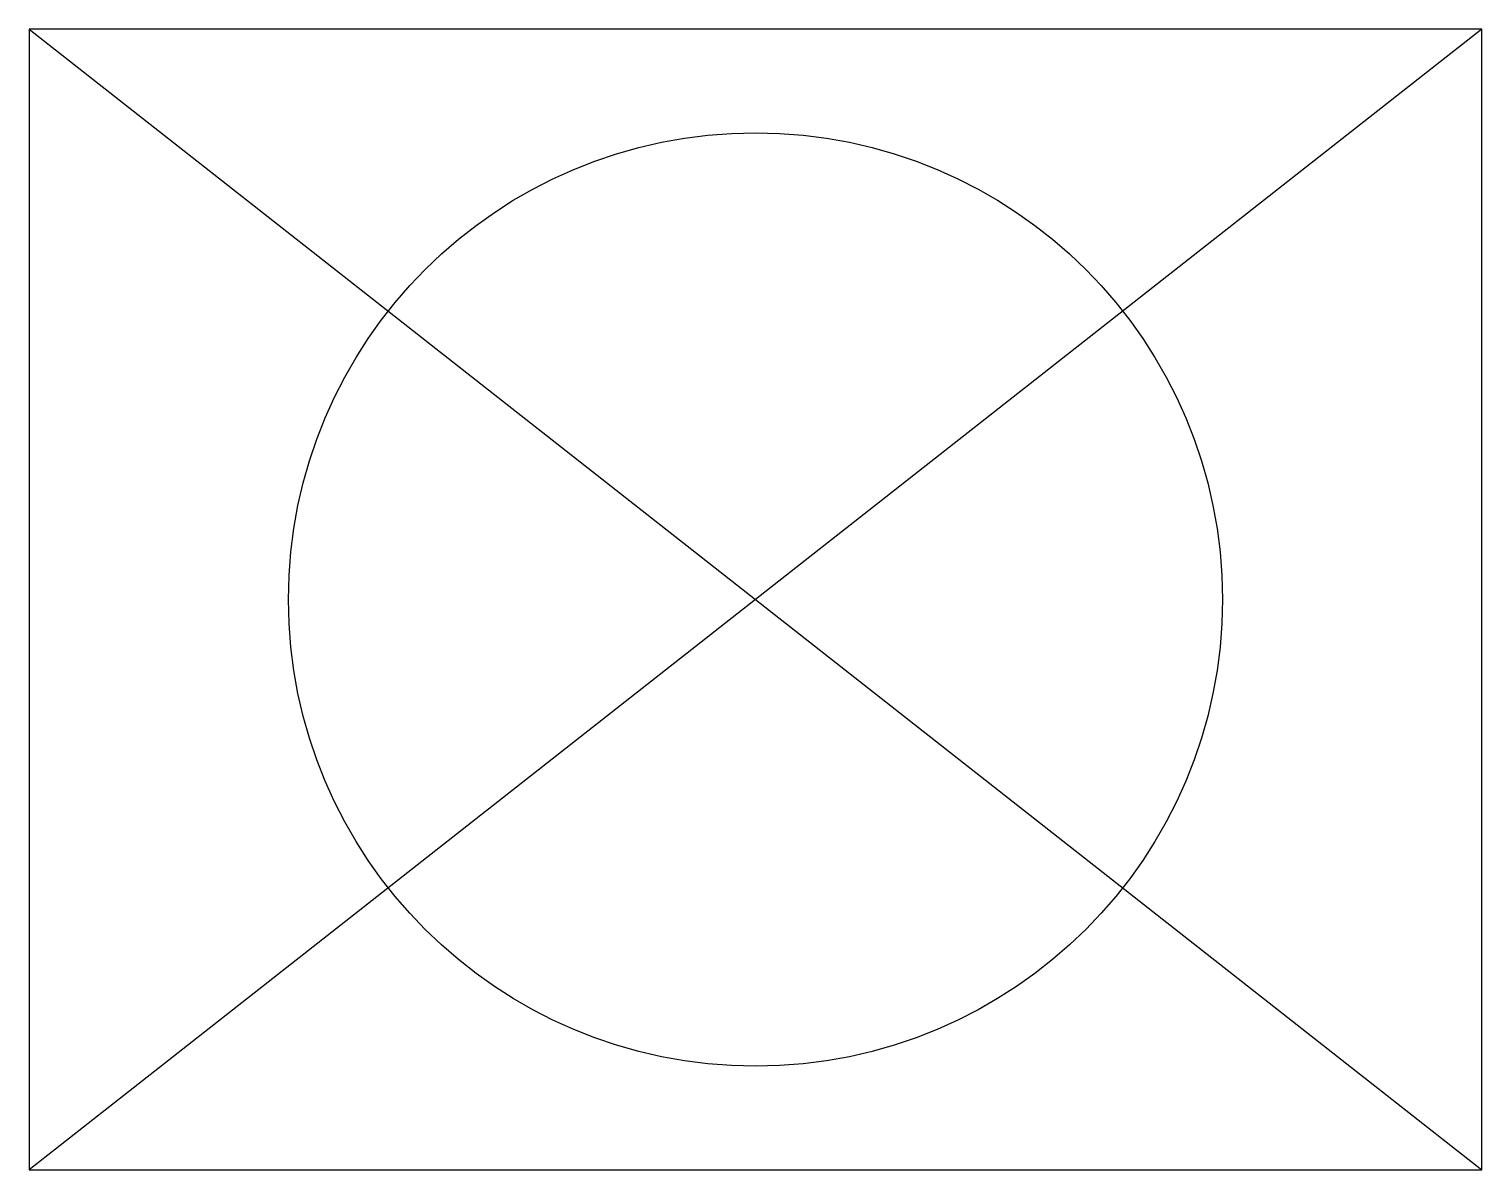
# Model space of a CAD drawing. Header units: millimetres. Extents: x -197.2 to -183.2, y -562.9 to -551.9.
import ezdxf

# ---------------------------------------------------------------- set-up
doc = ezdxf.new("R2010")
doc.units = ezdxf.units.MM
doc.layers.get('0').update_dxf_attribs({"linetype": 'CONTINUOUS'})

msp = doc.modelspace()

# ---------------------------------------------------------------- linework, layer by layer
for p, q in [((-183.199, -551.901), (-197.199, -551.901)), ((-197.199, -551.901), (-197.199, -562.901)), ((-183.199, -551.901), (-197.199, -562.901)), ((-197.199, -551.901), (-183.199, -562.901)), ((-183.199, -562.901), (-183.199, -551.901)), ((-197.199, -562.901), (-183.199, -562.901))]:
    msp.add_line(p, q)
msp.add_circle((-190.199, -557.401), 4.5)

doc.saveas('drawing.dxf')
